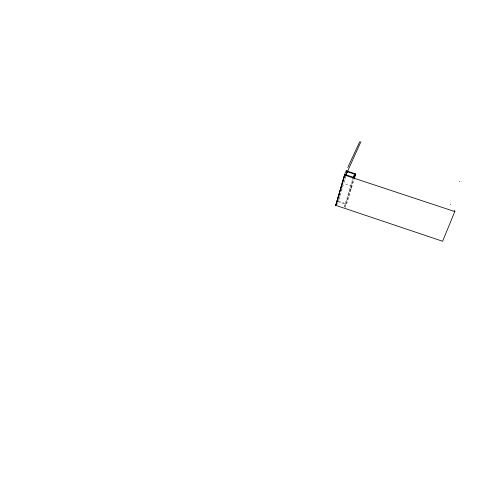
<?xml version="1.0" encoding="UTF-8"?>
<svg xmlns="http://www.w3.org/2000/svg" width="484" height="484" viewBox="0 0 484 484"><rect width="100%" height="100%" fill="white"/><g stroke="black" fill="none" stroke-linecap="round" stroke-linejoin="round"><path stroke-width="0.36" stroke-dasharray="2.42 1.81" d="M338.195 200.685L340.288 193.509M341.123 190.642L342.17 187.054M342.382 186.334L342.805 184.882M343.646 181.99L345.128 176.92M345.697 176.721L338.364 201.81L345.594 204.236L353.12 179.147M344.42 206.71L352.606 179.389M345.086 207.727L353.508 179.697M346.671 204.054L353.992 179.727M344.487 206.795L345.824 203.703L338.576 201.338L337.221 204.351M350.464 189.819L352.037 186.213L343.803 183.472"/><path stroke-width="0.73" d="M335.775 205.331L344.856 174.452L335.775 205.331L442.624 241.262L454.779 211.562L454.93 210.891L454.234 210.661M459.8 181.294L459.679 181.615M450.525 204.49L450.61 204.151M346.12 175.275L347.397 171.167L346.284 170.798L344.632 174.379L336.065 204.696M345.34 176.2L360.985 141.594M352.824 178.669L354.826 173.671M353.768 176.999L354.627 174.131L347.173 171.669M354.209 179.007L355.722 173.968L346.266 170.846M355.722 173.968L354.155 177.531L344.632 174.379M335.303 205.815L337.221 201.586M347.772 167.567L359.703 141.758M344.572 175.069L454.779 211.562"/></g></svg>
